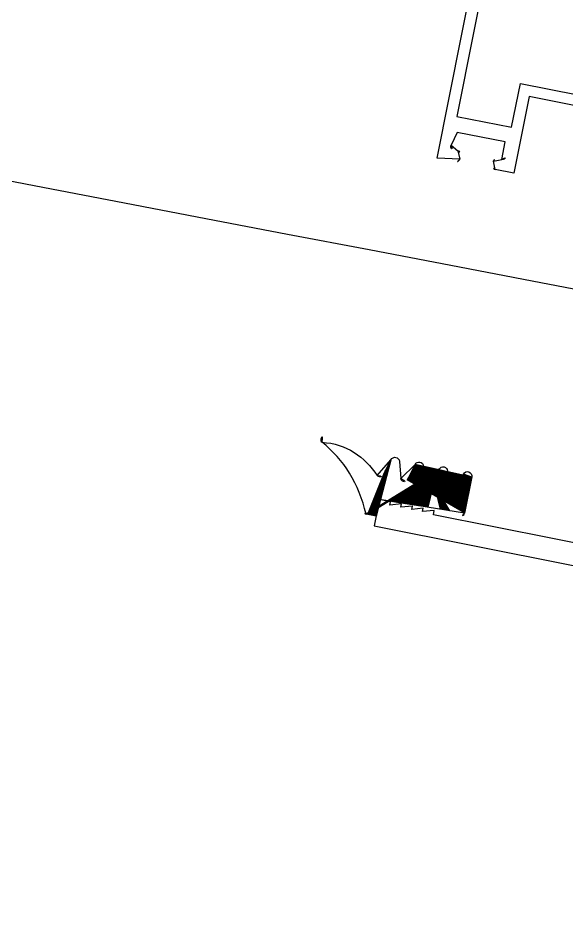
# Model space of a CAD drawing. Header units: inches. Extents: x 0 to 1813292486, y 0 to 3473589894.
# Drawn here: x 600497564 to 600497613.1, y 3473210248.4 to 3473210329.7 of the extents above; entities that cross this region are included whole.
import ezdxf

# ---------------------------------------------------------------- set-up
doc = ezdxf.new("R2010")
doc.units = ezdxf.units.IN
doc.header["$LTSCALE"] = 1000
doc.header["$MEASUREMENT"] = 0
for name, color, linetype in [('A-Anno-Note', 241, 'Continuous'), ('AX-MALL-P02-200$0$A-Anno-Note', 241, 'Continuous'), ('AX-MALL-WALL-P02$0$A-Anno-Note', 241, 'Continuous'), ('AX-MALL-WALL-P02-QT$0$A-Anno-Note', 241, 'Continuous'), ('AX-MALL-WALL-P02-QT$0$A-Curt', 151, 'Continuous'), ('AX-MALL-WALL-P02-QT$0$A-Detl-Patt', 8, 'Continuous'), ('AX-MALL-WALL-P02-QT$0$A-Detl-Thin', 131, 'Continuous')]:
    doc.layers.add(name, color=color, linetype=linetype)
doc.layers.add('AX-MALL-WALL-P02-QT$0$AM_SUPPR', color=6, linetype='Continuous', lineweight=30)

# ---------------------------------------------------------------- blocks, each defined once
blk = doc.blocks.new('AX-MALL-WALL-P02-QT$0$tj')
at = {"layer": 'AX-MALL-WALL-P02-QT$0$A-Detl-Patt'}
h = blk.add_hatch(dxfattribs=at)
h.set_pattern_fill('STEEL', color=256, scale=100.0000000000001, angle=50.43183869082386)
h.set_pattern_definition([(75.00000000004839, (-14278.19445574284, 156289.8254051208), (-153.3407249234246, 41.08752340989569), []), (75.00000000004839, (-14317.88195610046, 156358.5661673546), (-153.3407249234246, 41.08752340989569), [])])
edge = h.paths.add_edge_path()
edge.add_line((88101.273016572, 47666.64152574539), (87883.93542659283, 47459.84604215622))
edge.add_line((87883.93542659283, 47459.84604215622), (91571.54751467705, 43584.64122533798))
edge.add_arc((262949.389629302, 558937.705083496), 543101.4133620498, 251.6057364187558, 260.0288666978238)
edge.add_arc((172180.8466627672, -2862.146247219684), 27099.9982179492, 64.7128659603706, 96.9316049602786, ccw=False)
edge.add_arc((262948.9730309481, 558936.3205539446), 543099.9677998082, 261.6155114784545, 271.7251478115656)
edge.add_line((279298.9759148359, 16082.51663446426), (279298.9759315252, 16382.65274763107))
edge.add_arc((262948.9742454757, 558936.3204835369), 542799.9676941936, 261.62020364125146, 271.7261014454634, ccw=False)
edge.add_arc((172180.8456921196, -2862.14609140989), 27400.00151046549, 64.80631838577902, 96.83815911678944)
edge.add_arc((262949.394896181, 558937.7037490648), 542801.4137571028, 251.6136389015772, 260.02417327084333, ccw=False)
edge.add_line((91737.26096642017, 43845.69257831573), (88101.273016572, 47666.64152574539))
blk.add_lwpolyline([(88103.03003954887, 47737.33037519455), (87813.24658572674, 47461.60306501389), (91543.92713344097, 43541.13421487808, 0.03677856867194786), (168908.9495433569, 23989.2463850975, -0.1416543586965341), (183742.0972260237, 21592.70785188675, 0.04416604653312874), (279348.9759123325, 16034.00206041336), (279348.9759345055, 16434.18465709686, -0.04414427716130016), (183859.0483468771, 21979.79425859451, 0.1405450684183163), (168919.8474783897, 24393.46752309799, -0.03670519880877311), (91764.87840116024, 43889.20268630981), (88103.03007543087, 47737.33033752441)], format="xyb", dxfattribs=at)
blk.add_lwpolyline([(88101.273016572, 47666.64152574539), (87883.93542659283, 47459.84604215622), (91571.54751467705, 43584.64122533798, 0.0367693963449814), (168910.2986617088, 24039.77597379684, -0.1415142461245126), (183756.7420067787, 21641.08926153183, 0.04414024362697595), (279298.9759148359, 16082.51663446426), (279298.9759315252, 16382.65274763107, -0.04412389944666065), (183844.4648458958, 21931.40288829803, 0.1406825130026793), (168918.4574091434, 24342.94360637665, -0.03671436212623864), (91737.26096642017, 43845.69257831573)], format="xyb", close=True, dxfattribs=at)
blk = doc.blocks.new('AX-MALL-WALL-P02-QT$0$A$C0A607B9E')
at = {"linetype": 'Continuous'}
h = blk.add_hatch(dxfattribs=at)
h.set_pattern_fill('ANSI37', color=1)
h.set_pattern_definition([(45, (-14339043.63523581, -8955566.604721913), (-1.122532015133644, 1.122532015133644), []), (135, (-14339043.63523581, -8955566.604721913), (-1.122532015133644, -1.122532015133644), [])])
edge = h.paths.add_edge_path()
edge.add_arc((-0.9139503181124102, 1.200005680356738), 0.3000000007109677, 90.00000149136477, 158.929007380809)
edge.add_arc((-10.52524774848678, 4.903107314972528), 9.999999999843164, 296.68295386745126, 338.92900744899754, ccw=False)
edge.add_arc((-5.899999882837115, -4.299994455418107), 0.3000000008783908, 116.6829538936344, 276.6693296848372)
edge.add_arc((-6.910409859460344, 4.341132302995603), 8.999999999489495, 276.6693296640343, 314.4305404647798)
edge.add_arc((-0.3999999367800706, -2.299994305821036), 0.3000000002775039, 15.965287726026588, 134.4305406202942, ccw=False)
edge.add_line((-0.1115713827311993, -2.217477826401591), (0.3154286928474903, -3.710016246885061))
edge.add_arc((0.7000000978382417, -3.599994275853302), 0.3999999995578422, 195.9652875317322, 344.0347155208576)
edge.add_line((1.084571508690715, -3.710016226395965), (1.511571504175663, -2.217477781698108))
edge.add_arc((1.800000062481238, -2.299994244905033), 0.2999999999106872, 15.965287485570286, 164.0347154745168, ccw=False)
edge.add_line((2.088428616523743, -2.217477766796947), (2.515428692102432, -3.710016187280416))
edge.add_arc((2.900000097758064, -3.599994215050893), 0.4000000005265283, 195.9652876704863, 344.0347156596117)
edge.add_line((3.284571509808302, -3.710016164928675), (3.711571503430605, -2.217477722093463))
edge.add_arc((4.00000006173618, -2.299994185300388), 0.2999999999106869, 15.965287485570173, 164.0347154745168, ccw=False)
edge.add_line((4.288428615778685, -2.217477707192302), (4.715428693220019, -3.710016125813127))
edge.add_arc((5.100000098210771, -3.599994154781367), 0.3999999995578422, 195.9652875317322, 344.0347155208576)
edge.add_line((5.484571509063244, -3.71001610532403), (5.911571504548192, -2.217477662488818))
edge.add_arc((6.200000063120209, -2.29999412476442), 0.299999999910687, 15.96528767057572, 164.0347156595223, ccw=False)
edge.add_line((6.488428616896272, -2.217477645725012), (6.915428692474961, -3.710016066208482))
edge.add_arc((7.300000097895622, -3.599994094782827), 0.4000000000795124, 195.9652875690395, 360.0000015636518)
edge.add_line((7.700000097975135, -3.599994083866477), (7.700000008568168, -0.2999997902661562))
edge.add_arc((7.400000008754432, -0.2999997986480594), 0.2999999998137356, 1.600825587715661e-06, 90.00000160082558)
edge.add_line((7.400000000372529, 2.011656761169434e-07), (0, 0))
edge.add_line((0, 0), (-4.097819328308105e-08, 1.500005705282092))
edge.add_line((-4.097819328308105e-08, 1.500005705282092), (-0.9139503259211779, 1.500005681067705))
at = {"color": 1, "linetype": 'Continuous'}
blk.add_lwpolyline([(-0.9139503259211779, 1.500005681067705, 0.3101686492580818), (-1.193891020491719, 1.30786301009357, -0.1864497568041369), (-6.03471584059298, -4.031942946836352, 0.8389983335969544), (-5.865158159285784, -4.597964344546199, 0.1662717036753362), (-0.610013160854578, -2.085764415562153, -0.5684557283123705), (-0.1115713827311993, -2.217477826401591), (0.3154286928474903, -3.710016246885061, 0.754029116043224), (1.084571508690715, -3.710016226395965), (1.511571504175663, -2.217477781698108, -0.7540291160419995), (2.088428616523743, -2.217477766796947), (2.515428692102432, -3.710016187280416, 0.754029116043224), (3.284571509808302, -3.710016164928675), (3.711571503430605, -2.217477722093463, -0.7540291160419994), (4.288428615778685, -2.217477707192302), (4.715428693220019, -3.710016125813127, 0.754029116043224), (5.484571509063244, -3.71001610532403), (5.911571504548192, -2.217477662488818, -0.7540291160419995), (6.488428616896272, -2.217477645725012), (6.915428692474961, -3.710016066208482, 0.8695526997197187), (7.700000097975135, -3.599994083866477), (7.700000008568168, -0.2999997902661562, 0.414213562373095), (7.400000000372529, 2.011656761169434e-07), (0, 0), (-4.097819328308105e-08, 1.500005705282092)], format="xyb", close=True, dxfattribs=at)
blk = doc.blocks.new('AX-MALL-WALL-P02-QT$0$A$C5DA96DE0')
at = {"layer": 'AX-MALL-WALL-P02-QT$0$AM_SUPPR', "color": 3}
blk.add_lwpolyline([(21.99999776296318, 20.00577012635767), (43.9999977555126, 20.00634960085154), (43.99998722039163, 20.40634960122406), (44.99999512173235, 20.10637594014406), (44.99998722039163, 20.40637594088912), (45.99999512173235, 20.10640227980912), (45.99998722039163, 20.40640228055418), (46.99999512173235, 20.10642861947417), (46.99998722039163, 20.40642862021923), (47.99999511986971, 20.10645495913923), (47.99998721852899, 20.40645495988429), (48.99998721852899, 20.40648129954934), (49.00005043298006, 18.00648130103946), (22.00006804615259, 18.00577012822032)], dxfattribs=at)
blk = doc.blocks.new('AX-MALL-WALL-P02-QT$0$A$C3D8E1D5A')
at = {"color": 3, "ltscale": 10}
blk.add_lwpolyline([(-25.00024726614356, -18.80000000074506), (-25.00024726614356, -17.5), (-23.00024726614356, -17.5), (-23.00024726614356, -15.49870925210416), (-6.999231616035104, -15.49870925210416), (-6.999231616035104, -22.4997000452131), (-5.299231618642807, -22.49987648613751, 0.4142135623695433), (-4.999231617897749, -22.19987648539245), (-4.999231617897749, -21.80005405470729, 0.4140000559725384), (-5.299012914299965, -21.50005413405597), (-5.699499286711216, -21.49969883821905, -0.483847094079415), (-5.991148311644793, -21.13052784092724), (-5.699231617152691, -19.89966636151075), (-1.299031617119908, -19.89966636151075), (-1.005294770002365, -21.1397417280823, -0.4741802569087657), (-1.298974558711052, -21.49969902634621), (-1.699460931122303, -21.50005413405597, 0.4140000559734259), (-1.999242229387164, -21.80005405470729), (-1.999242229387164, -22.19987648539245, 0.4142135624494586), (-1.699242228642106, -22.49987648613751), (0.0007206704467535019, -22.49987648613751), (0, 0), (-22.90028521977365, 0), (-22.90028521977365, -1), (-22.40028521977365, -1), (-22.40028521977365, -3, -0.414213562373095), (-22.90028521977365, -3.5), (-25.00028521940112, -3.5), (-25.46520863845944, -2.913615984842181, 0.4988684829111732), (-25.94440526142716, -2.92562854103744), (-27.44440526142716, -5.025628542527556, 0.8192868568614478), (-27.04232501238585, -5.455046217888594), (-25.50028521940112, -4.5), (-22.90028521977365, -4.5, 0.414213562373095), (-21.40028521977365, -3), (-21.40028521977365, -1), (-3.19995454326272, -1, -0.4142094303452601), (-0.9999545440077782, -3.199968963861465), (-0.9996059481054544, -18.5), (-5.999231616035104, -18.5), (-5.999231616035104, -14.5), (-24.00024726614356, -14.5), (-24.00024726614356, -16.5), (-25.00024726614356, -16.5), (-27.20351210050285, -16.5, 0.6582415972160955), (-27.56668968312442, -17.34365977905691), (-25.86342484690249, -19.14365977980196, 0.6827143578984822), (-25.00028521940112, -18.79383949562907)], format="xyb", dxfattribs=at)
blk = doc.blocks.new('AX-MALL-WALL-P02-QT$0$A$C3EB17898')
at = {"color": 6, "ltscale": 10}
for name, p in [('AX-MALL-WALL-P02-QT$0$A$C5DA96DE0', (0, -23.70584608986974)), ('AX-MALL-WALL-P02-QT$0$A$C3D8E1D5A', (49.90040195731854, 50.19399150274694))]:
    blk.add_blockref(name, p, dxfattribs=at)
at = {"color": 6, "ltscale": 10, "rotation": 180}
blk.add_blockref('AX-MALL-WALL-P02-QT$0$A$C0A607B9E', (48.99995207971369, -3.305792821571231), dxfattribs=at)
blk = doc.blocks.new('AX-MALL-WALL-P02-QT$0$A$C29A03729')
at = {"color": 6, "ltscale": 10, "rotation": 15.0579728388687}
blk.add_blockref('AX-MALL-WALL-P02-QT$0$A$C3EB17898', (178.0940132029355, 124.3358067923691), dxfattribs=at)
blk = doc.blocks.new('AX-MALL-WALL-P02-QT$0$mqst2')
at = {"color": 6, "ltscale": 10, "xscale": -1, "rotation": 3.816059866087968}
blk.add_blockref('AX-MALL-WALL-P02-QT$0$A$C29A03729', (284240.983129859, -37105.9862279892), dxfattribs=at)
blk = doc.blocks.new('AX-MALL-WALL-P02-QT')
at = {"layer": 'AX-MALL-WALL-P02-QT$0$A-Curt'}
for centre, radius, start, end in [((600585645.736447, 3473560475.306031), 539933.3234886375, 238.6432404480567, 238.7441525612051), ((600585645.7363203, 3473560475.306073), 539999.9901254349, 238.6432299811767, 238.7441525749731)]:
    blk.add_arc(centre, radius, start, end, dxfattribs=at)
at = {"layer": 'AX-MALL-WALL-P02-QT$0$A-Anno-Note', "rotation": 339.5681613092181}
blk.add_blockref('AX-MALL-WALL-P02-QT$0$mqst2', (600052179.2710491, 3473232742.396311), dxfattribs=at)
at = {"layer": 'AX-MALL-WALL-P02-QT$0$A-Detl-Thin', "rotation": 339.5681613091762}
blk.add_blockref('AX-MALL-WALL-P02-QT$0$tj', (600144118.6961328, 3473128496.287411), dxfattribs=at)
blk = doc.blocks.new('AX-MALL-WALL-P02')
at = {"layer": 'AX-MALL-WALL-P02$0$A-Anno-Note'}
blk.add_blockref('AX-MALL-WALL-P02-QT', (0, 0), dxfattribs=at)
blk = doc.blocks.new('AX-MALL-P02-200')
at = {"layer": 'AX-MALL-P02-200$0$A-Anno-Note'}
blk.add_blockref('AX-MALL-WALL-P02', (0, 0), dxfattribs=at)

msp = doc.modelspace()

# ---------------------------------------------------------------- block references
at = {"layer": 'A-Anno-Note', "rotation": 20.43183869077545}
msp.add_blockref('AX-MALL-P02-200', (1250392458.527329, 9048125.682563305), dxfattribs=at)

doc.saveas('drawing.dxf')
